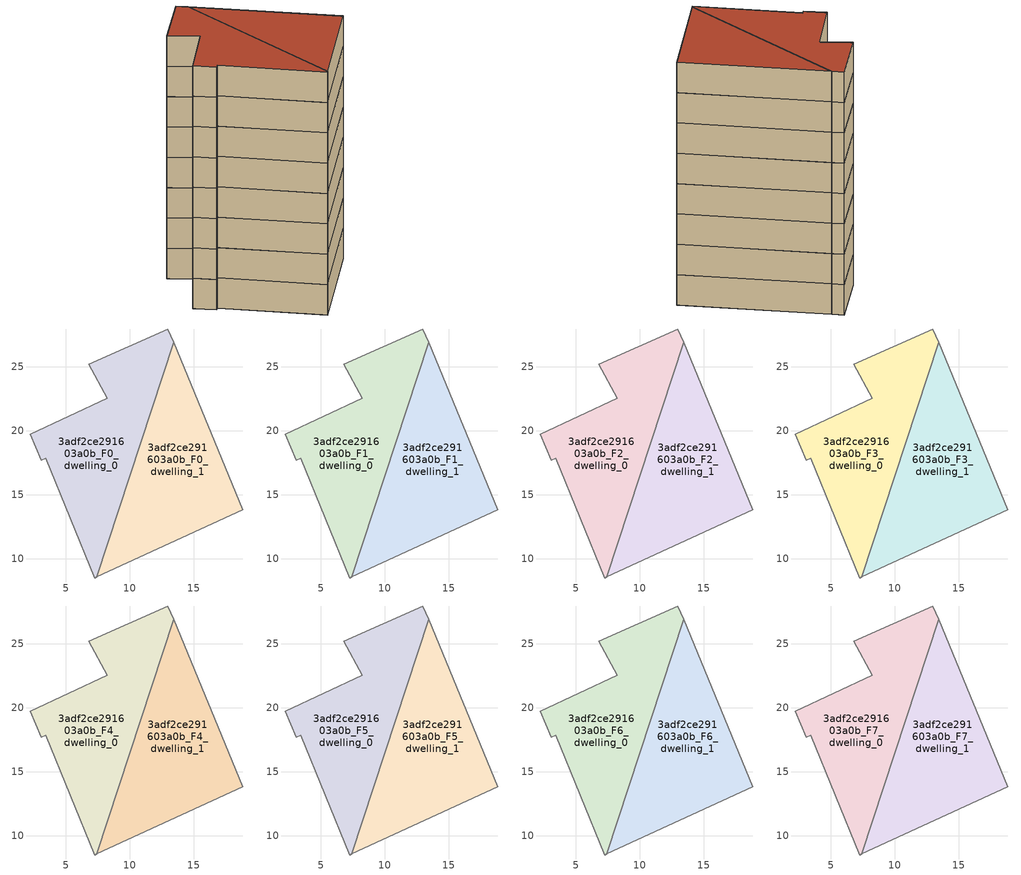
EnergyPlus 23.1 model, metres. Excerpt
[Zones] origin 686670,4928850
3adf2ce291603a0b_F0_dwelling_0
 floor ground (EU_floor_Construction): 7.43,8.57 13.42,26.88 12.98,27.94 6.79,25.18 8.23,22.54 2.21,19.73 3.08,17.69 3.43,17.84 7.25,8.49 z0
 wall adiabatic (EU_wall_Construction): 7.43,8.57 7.25,8.49 3.43,17.84 3.08,17.69 2.21,19.73 8.23,22.54 6.79,25.18 12.98,27.94 13.42,26.88 z0:3
 wall to 3adf2ce291603a0b_F0_dwelling_1 (EU_wall_Construction): 13.42,26.88 7.43,8.57 z0:3
3adf2ce291603a0b_F0_dwelling_1
 floor ground (EU_floor_Construction): 18.83,13.81 13.42,26.88 7.43,8.57 z0
 wall adiabatic (EU_wall_Construction): 13.42,26.88 18.83,13.81 7.43,8.57 z0:3
3adf2ce291603a0b_F1_dwelling_0
 floor to 3adf2ce291603a0b_F0_dwelling_0 (EU_floor_Construction): 7.43,8.57 13.42,26.88 12.98,27.94 6.79,25.18 8.23,22.54 2.21,19.73 3.08,17.69 3.43,17.84 7.25,8.49 z3
 wall adiabatic (EU_wall_Construction): 7.43,8.57 7.25,8.49 3.43,17.84 3.08,17.69 2.21,19.73 8.23,22.54 6.79,25.18 12.98,27.94 13.42,26.88 z3:6
 wall to 3adf2ce291603a0b_F1_dwelling_1 (EU_wall_Construction): 13.42,26.88 7.43,8.57 z3:6
3adf2ce291603a0b_F1_dwelling_1
 floor to 3adf2ce291603a0b_F0_dwelling_1 (EU_floor_Construction): 18.83,13.81 13.42,26.88 7.43,8.57 z3
 wall adiabatic (EU_wall_Construction): 13.42,26.88 18.83,13.81 7.43,8.57 z3:6
3adf2ce291603a0b_F2_dwelling_0
 floor to 3adf2ce291603a0b_F1_dwelling_0 (EU_floor_Construction): 7.43,8.57 13.42,26.88 12.98,27.94 6.79,25.18 8.23,22.54 2.21,19.73 3.08,17.69 3.43,17.84 7.25,8.49 z6
 wall adiabatic (EU_wall_Construction): 7.43,8.57 7.25,8.49 3.43,17.84 3.08,17.69 2.21,19.73 8.23,22.54 6.79,25.18 12.98,27.94 13.42,26.88 z6:9
 wall to 3adf2ce291603a0b_F2_dwelling_1 (EU_wall_Construction): 13.42,26.88 7.43,8.57 z6:9
3adf2ce291603a0b_F2_dwelling_1
 floor to 3adf2ce291603a0b_F1_dwelling_1 (EU_floor_Construction): 18.83,13.81 13.42,26.88 7.43,8.57 z6
 wall adiabatic (EU_wall_Construction): 13.42,26.88 18.83,13.81 7.43,8.57 z6:9
3adf2ce291603a0b_F3_dwelling_0
 floor to 3adf2ce291603a0b_F2_dwelling_0 (EU_floor_Construction): 7.43,8.57 13.42,26.88 12.98,27.94 6.79,25.18 8.23,22.54 2.21,19.73 3.08,17.69 3.43,17.84 7.25,8.49 z9
 wall adiabatic (EU_wall_Construction): 7.43,8.57 7.25,8.49 3.43,17.84 3.08,17.69 2.21,19.73 8.23,22.54 6.79,25.18 12.98,27.94 13.42,26.88 z9:12
 wall to 3adf2ce291603a0b_F3_dwelling_1 (EU_wall_Construction): 13.42,26.88 7.43,8.57 z9:12
3adf2ce291603a0b_F3_dwelling_1
 floor to 3adf2ce291603a0b_F2_dwelling_1 (EU_floor_Construction): 18.83,13.81 13.42,26.88 7.43,8.57 z9
 wall adiabatic (EU_wall_Construction): 13.42,26.88 18.83,13.81 7.43,8.57 z9:12
3adf2ce291603a0b_F4_dwelling_0
 floor to 3adf2ce291603a0b_F3_dwelling_0 (EU_floor_Construction): 7.43,8.57 13.42,26.88 12.98,27.94 6.79,25.18 8.23,22.54 2.21,19.73 3.08,17.69 3.43,17.84 7.25,8.49 z12
 wall adiabatic (EU_wall_Construction): 7.43,8.57 7.25,8.49 3.43,17.84 3.08,17.69 2.21,19.73 8.23,22.54 6.79,25.18 12.98,27.94 13.42,26.88 z12:15
 wall to 3adf2ce291603a0b_F4_dwelling_1 (EU_wall_Construction): 13.42,26.88 7.43,8.57 z12:15
3adf2ce291603a0b_F4_dwelling_1
 floor to 3adf2ce291603a0b_F3_dwelling_1 (EU_floor_Construction): 18.83,13.81 13.42,26.88 7.43,8.57 z12
 wall adiabatic (EU_wall_Construction): 13.42,26.88 18.83,13.81 7.43,8.57 z12:15
3adf2ce291603a0b_F5_dwelling_0
 floor to 3adf2ce291603a0b_F4_dwelling_0 (EU_floor_Construction): 7.43,8.57 13.42,26.88 12.98,27.94 6.79,25.18 8.23,22.54 2.21,19.73 3.08,17.69 3.43,17.84 7.25,8.49 z15
 wall adiabatic (EU_wall_Construction): 7.43,8.57 7.25,8.49 3.43,17.84 3.08,17.69 2.21,19.73 8.23,22.54 6.79,25.18 12.98,27.94 13.42,26.88 z15:18
 wall to 3adf2ce291603a0b_F5_dwelling_1 (EU_wall_Construction): 13.42,26.88 7.43,8.57 z15:18
3adf2ce291603a0b_F5_dwelling_1
 floor to 3adf2ce291603a0b_F4_dwelling_1 (EU_floor_Construction): 18.83,13.81 13.42,26.88 7.43,8.57 z15
 wall adiabatic (EU_wall_Construction): 13.42,26.88 18.83,13.81 7.43,8.57 z15:18
3adf2ce291603a0b_F6_dwelling_0
 floor to 3adf2ce291603a0b_F5_dwelling_0 (EU_floor_Construction): 7.43,8.57 13.42,26.88 12.98,27.94 6.79,25.18 8.23,22.54 2.21,19.73 3.08,17.69 3.43,17.84 7.25,8.49 z18
 wall adiabatic (EU_wall_Construction): 7.43,8.57 7.25,8.49 3.43,17.84 3.08,17.69 2.21,19.73 8.23,22.54 6.79,25.18 12.98,27.94 13.42,26.88 z18:21
 wall to 3adf2ce291603a0b_F6_dwelling_1 (EU_wall_Construction): 13.42,26.88 7.43,8.57 z18:21
3adf2ce291603a0b_F6_dwelling_1
 floor to 3adf2ce291603a0b_F5_dwelling_1 (EU_floor_Construction): 18.83,13.81 13.42,26.88 7.43,8.57 z18
 wall adiabatic (EU_wall_Construction): 13.42,26.88 18.83,13.81 7.43,8.57 z18:21
3adf2ce291603a0b_F7_dwelling_0
 floor to 3adf2ce291603a0b_F6_dwelling_0 (EU_floor_Construction): 7.43,8.57 13.42,26.88 12.98,27.94 6.79,25.18 8.23,22.54 2.21,19.73 3.08,17.69 3.43,17.84 7.25,8.49 z21
 wall adiabatic (EU_wall_Construction): 7.43,8.57 7.25,8.49 3.43,17.84 3.08,17.69 2.21,19.73 8.23,22.54 6.79,25.18 12.98,27.94 13.42,26.88 z21:24
 wall to 3adf2ce291603a0b_F7_dwelling_1 (EU_wall_Construction): 13.42,26.88 7.43,8.57 z21:24
 roof outside (EU_roof_Construction): 12.98,27.94 13.42,26.88 7.43,8.57 7.25,8.49 3.43,17.84 3.08,17.69 2.21,19.73 8.23,22.54 6.79,25.18 z24
3adf2ce291603a0b_F7_dwelling_1
 floor to 3adf2ce291603a0b_F6_dwelling_1 (EU_floor_Construction): 18.83,13.81 13.42,26.88 7.43,8.57 z21
 wall adiabatic (EU_wall_Construction): 13.42,26.88 18.83,13.81 7.43,8.57 z21:24
 roof outside (EU_roof_Construction): 13.42,26.88 18.83,13.81 7.43,8.57 z24
[Building]
EU S2 Campaign: North Axis=0; Terrain=City; Solar Distribution=FullExterior
[Site:Location]
Bologna: Latitude=44.5; Longitude=11.25; Time Zone=1; Elevation=37
[SizingPeriod:WeatherFileDays]
AnnualSizingPeriod: Begin Month=1; Begin Day of Month=1; End Month=12; End Day of Month=31; Day of Week for Start Day=Monday; Use Weather File Daylight Saving Period=No; Use Weather File Rain and Snow Indicators=No
[MATERIAL]
EU_InternalMass_Material: Roughness=MediumRough; Thickness=0.1; Conductivity=1; Density=1800; Specific Heat=900; Thermal Absorptance=0.9; Solar Absorptance=0.7; Visible Absorptance=0.7
[MATERIAL:NOMASS] Roughness=MediumRough; Thermal Absorptance=0.9; Solar Absorptance=0.7; Visible Absorptance=0.7
Name | Thermal Resistance
EU_wall_NoMass | 0.905828
EU_roof_NoMass | 0.37593
EU_floor_NoMass | 0.67114
[CONSTRUCTION]
EU_wall_Construction: EU_wall_NoMass
EU_roof_Construction: EU_roof_NoMass
EU_floor_Construction: EU_floor_NoMass
EU_InternalMass_Construction: EU_InternalMass_Material
[ZONE] Type=1; Multiplier=1; Ceiling Height=autocalculate; Floor Area=autocalculate; Part of Total Floor Area=Yes
Name | Volume
3adf2ce291603a0b_F0_dwelling_0 | 266.267
3adf2ce291603a0b_F1_dwelling_0; 3adf2ce291603a0b_F2_dwelling_0; 3adf2ce291603a0b_F3_dwelling_0; 3adf2ce291603a0b_F4_dwelling_0; 3adf2ce291603a0b_F5_dwelling_0; 3adf2ce291603a0b_F6_dwelling_0; 3adf2ce291603a0b_F7_dwelling_0 | 266.268
3adf2ce291603a0b_F0_dwelling_1; 3adf2ce291603a0b_F1_dwelling_1; 3adf2ce291603a0b_F2_dwelling_1; 3adf2ce291603a0b_F3_dwelling_1; 3adf2ce291603a0b_F4_dwelling_1; 3adf2ce291603a0b_F5_dwelling_1; 3adf2ce291603a0b_F6_dwelling_1; 3adf2ce291603a0b_F7_dwelling_1 | 266.254
[INTERNALMASS] Construction=EU_InternalMass_Construction
Name | Zone or ZoneList | Surface Area
3adf2ce291603a0b_F0_dwelling_0_EU_InternalMass | 3adf2ce291603a0b_F0_dwelling_0 | 88.7557
3adf2ce291603a0b_F0_dwelling_1_EU_InternalMass | 3adf2ce291603a0b_F0_dwelling_1 | 88.7514
3adf2ce291603a0b_F1_dwelling_0_EU_InternalMass | 3adf2ce291603a0b_F1_dwelling_0 | 88.7557
3adf2ce291603a0b_F1_dwelling_1_EU_InternalMass | 3adf2ce291603a0b_F1_dwelling_1 | 88.7514
3adf2ce291603a0b_F2_dwelling_0_EU_InternalMass | 3adf2ce291603a0b_F2_dwelling_0 | 88.7557
3adf2ce291603a0b_F2_dwelling_1_EU_InternalMass | 3adf2ce291603a0b_F2_dwelling_1 | 88.7514
3adf2ce291603a0b_F3_dwelling_0_EU_InternalMass | 3adf2ce291603a0b_F3_dwelling_0 | 88.7557
3adf2ce291603a0b_F3_dwelling_1_EU_InternalMass | 3adf2ce291603a0b_F3_dwelling_1 | 88.7514
3adf2ce291603a0b_F4_dwelling_0_EU_InternalMass | 3adf2ce291603a0b_F4_dwelling_0 | 88.7557
3adf2ce291603a0b_F4_dwelling_1_EU_InternalMass | 3adf2ce291603a0b_F4_dwelling_1 | 88.7514
3adf2ce291603a0b_F5_dwelling_0_EU_InternalMass | 3adf2ce291603a0b_F5_dwelling_0 | 88.7557
3adf2ce291603a0b_F5_dwelling_1_EU_InternalMass | 3adf2ce291603a0b_F5_dwelling_1 | 88.7514
3adf2ce291603a0b_F6_dwelling_0_EU_InternalMass | 3adf2ce291603a0b_F6_dwelling_0 | 88.7557
3adf2ce291603a0b_F6_dwelling_1_EU_InternalMass | 3adf2ce291603a0b_F6_dwelling_1 | 88.7514
3adf2ce291603a0b_F7_dwelling_0_EU_InternalMass | 3adf2ce291603a0b_F7_dwelling_0 | 88.7557
3adf2ce291603a0b_F7_dwelling_1_EU_InternalMass | 3adf2ce291603a0b_F7_dwelling_1 | 88.7514
[OTHEREQUIPMENT] Fuel Type=Electricity; Design Level Calculation Method=Watts/Area; Power per Zone Floor Area=1; Fraction Latent=0; Fraction Radiant=0; Fraction Lost=0; Carbon Dioxide Generation Rate=0; EndUse Subcategory=EU_Step8_InternalGains
Name | Zone or ZoneList or Space or SpaceList | Schedule
EU_Step8_InternalGain_3adf2ce291603a0b_F0_dwelling_0_f000 | 3adf2ce291603a0b_F0_dwelling_0 | EU_Step8_GainSchedule_3adf2ce291603a0b_F0_dwelling_0_f000
EU_Step8_InternalGain_3adf2ce291603a0b_F0_dwelling_1_f000 | 3adf2ce291603a0b_F0_dwelling_1 | EU_Step8_GainSchedule_3adf2ce291603a0b_F0_dwelling_1_f000
EU_Step8_InternalGain_3adf2ce291603a0b_F1_dwelling_0_f000 | 3adf2ce291603a0b_F1_dwelling_0 | EU_Step8_GainSchedule_3adf2ce291603a0b_F1_dwelling_0_f000
EU_Step8_InternalGain_3adf2ce291603a0b_F1_dwelling_1_f000 | 3adf2ce291603a0b_F1_dwelling_1 | EU_Step8_GainSchedule_3adf2ce291603a0b_F1_dwelling_1_f000
EU_Step8_InternalGain_3adf2ce291603a0b_F2_dwelling_0_f000 | 3adf2ce291603a0b_F2_dwelling_0 | EU_Step8_GainSchedule_3adf2ce291603a0b_F2_dwelling_0_f000
EU_Step8_InternalGain_3adf2ce291603a0b_F2_dwelling_1_f000 | 3adf2ce291603a0b_F2_dwelling_1 | EU_Step8_GainSchedule_3adf2ce291603a0b_F2_dwelling_1_f000
EU_Step8_InternalGain_3adf2ce291603a0b_F3_dwelling_0_f000 | 3adf2ce291603a0b_F3_dwelling_0 | EU_Step8_GainSchedule_3adf2ce291603a0b_F3_dwelling_0_f000
EU_Step8_InternalGain_3adf2ce291603a0b_F3_dwelling_1_f000 | 3adf2ce291603a0b_F3_dwelling_1 | EU_Step8_GainSchedule_3adf2ce291603a0b_F3_dwelling_1_f000
EU_Step8_InternalGain_3adf2ce291603a0b_F4_dwelling_0_f000 | 3adf2ce291603a0b_F4_dwelling_0 | EU_Step8_GainSchedule_3adf2ce291603a0b_F4_dwelling_0_f000
EU_Step8_InternalGain_3adf2ce291603a0b_F4_dwelling_1_f000 | 3adf2ce291603a0b_F4_dwelling_1 | EU_Step8_GainSchedule_3adf2ce291603a0b_F4_dwelling_1_f000
EU_Step8_InternalGain_3adf2ce291603a0b_F5_dwelling_0_f000 | 3adf2ce291603a0b_F5_dwelling_0 | EU_Step8_GainSchedule_3adf2ce291603a0b_F5_dwelling_0_f000
EU_Step8_InternalGain_3adf2ce291603a0b_F5_dwelling_1_f000 | 3adf2ce291603a0b_F5_dwelling_1 | EU_Step8_GainSchedule_3adf2ce291603a0b_F5_dwelling_1_f000
EU_Step8_InternalGain_3adf2ce291603a0b_F6_dwelling_0_f000 | 3adf2ce291603a0b_F6_dwelling_0 | EU_Step8_GainSchedule_3adf2ce291603a0b_F6_dwelling_0_f000
EU_Step8_InternalGain_3adf2ce291603a0b_F6_dwelling_1_f000 | 3adf2ce291603a0b_F6_dwelling_1 | EU_Step8_GainSchedule_3adf2ce291603a0b_F6_dwelling_1_f000
EU_Step8_InternalGain_3adf2ce291603a0b_F7_dwelling_0_f000 | 3adf2ce291603a0b_F7_dwelling_0 | EU_Step8_GainSchedule_3adf2ce291603a0b_F7_dwelling_0_f000
EU_Step8_InternalGain_3adf2ce291603a0b_F7_dwelling_1_f000 | 3adf2ce291603a0b_F7_dwelling_1 | EU_Step8_GainSchedule_3adf2ce291603a0b_F7_dwelling_1_f000
[ZONEVENTILATION:DESIGNFLOWRATE] Schedule=EU_AlwaysOn; Design Flow Rate Calculation Method=AirChanges/Hour; Air Changes per Hour=0.73129; Ventilation Type=Natural; Fan Pressure Rise=0; Fan Total Efficiency=1; Constant Term Coefficient=1; Temperature Term Coefficient=0; Velocity Term Coefficient=0; Velocity Squared Term Coefficient=0; Minimum Indoor Temperature=-100; Maximum Indoor Temperature=100; Delta Temperature=-100; Minimum Outdoor Temperature=-100; Maximum Outdoor Temperature=100; Maximum Wind Speed=40
Name | Zone or ZoneList or Space or SpaceList
EU_ConstantAir_3adf2ce291603a0b_F0_dwelling_0 | 3adf2ce291603a0b_F0_dwelling_0
EU_ConstantAir_3adf2ce291603a0b_F0_dwelling_1 | 3adf2ce291603a0b_F0_dwelling_1
EU_ConstantAir_3adf2ce291603a0b_F1_dwelling_0 | 3adf2ce291603a0b_F1_dwelling_0
EU_ConstantAir_3adf2ce291603a0b_F1_dwelling_1 | 3adf2ce291603a0b_F1_dwelling_1
EU_ConstantAir_3adf2ce291603a0b_F2_dwelling_0 | 3adf2ce291603a0b_F2_dwelling_0
EU_ConstantAir_3adf2ce291603a0b_F2_dwelling_1 | 3adf2ce291603a0b_F2_dwelling_1
EU_ConstantAir_3adf2ce291603a0b_F3_dwelling_0 | 3adf2ce291603a0b_F3_dwelling_0
EU_ConstantAir_3adf2ce291603a0b_F3_dwelling_1 | 3adf2ce291603a0b_F3_dwelling_1
EU_ConstantAir_3adf2ce291603a0b_F4_dwelling_0 | 3adf2ce291603a0b_F4_dwelling_0
EU_ConstantAir_3adf2ce291603a0b_F4_dwelling_1 | 3adf2ce291603a0b_F4_dwelling_1
EU_ConstantAir_3adf2ce291603a0b_F5_dwelling_0 | 3adf2ce291603a0b_F5_dwelling_0
EU_ConstantAir_3adf2ce291603a0b_F5_dwelling_1 | 3adf2ce291603a0b_F5_dwelling_1
EU_ConstantAir_3adf2ce291603a0b_F6_dwelling_0 | 3adf2ce291603a0b_F6_dwelling_0
EU_ConstantAir_3adf2ce291603a0b_F6_dwelling_1 | 3adf2ce291603a0b_F6_dwelling_1
EU_ConstantAir_3adf2ce291603a0b_F7_dwelling_0 | 3adf2ce291603a0b_F7_dwelling_0
EU_ConstantAir_3adf2ce291603a0b_F7_dwelling_1 | 3adf2ce291603a0b_F7_dwelling_1
[HVACTEMPLATE:THERMOSTAT] Constant Heating Setpoint=20; Constant Cooling Setpoint=50
EU_HeatOnly_3adf2ce291603a0b_F0_dwelling_0; EU_HeatOnly_3adf2ce291603a0b_F0_dwelling_1; EU_HeatOnly_3adf2ce291603a0b_F1_dwelling_0; EU_HeatOnly_3adf2ce291603a0b_F1_dwelling_1; EU_HeatOnly_3adf2ce291603a0b_F2_dwelling_0; EU_HeatOnly_3adf2ce291603a0b_F2_dwelling_1; EU_HeatOnly_3adf2ce291603a0b_F3_dwelling_0; EU_HeatOnly_3adf2ce291603a0b_F3_dwelling_1; EU_HeatOnly_3adf2ce291603a0b_F4_dwelling_0; EU_HeatOnly_3adf2ce291603a0b_F4_dwelling_1; EU_HeatOnly_3adf2ce291603a0b_F5_dwelling_0; EU_HeatOnly_3adf2ce291603a0b_F5_dwelling_1; EU_HeatOnly_3adf2ce291603a0b_F6_dwelling_0; EU_HeatOnly_3adf2ce291603a0b_F6_dwelling_1; EU_HeatOnly_3adf2ce291603a0b_F7_dwelling_0; EU_HeatOnly_3adf2ce291603a0b_F7_dwelling_1
[HVACTEMPLATE:ZONE:IDEALLOADSAIRSYSTEM] System Availability Schedule=EU_AlwaysOn; Maximum Heating Supply Air Temperature=50; Minimum Cooling Supply Air Temperature=13; Maximum Heating Supply Air Humidity Ratio=0.0156; Minimum Cooling Supply Air Humidity Ratio=0.0077; Heating Limit=NoLimit; Cooling Limit=NoLimit; Heating Availability Schedule=EU_AlwaysOn; Cooling Availability Schedule=EU_CoolingOff; Dehumidification Control Type=ConstantSensibleHeatRatio; Cooling Sensible Heat Ratio=0.7; Dehumidification Setpoint=60; Humidification Control Type=None; Humidification Setpoint=30; Outdoor Air Method=None; Outdoor Air Flow Rate per Person=0.00944; Outdoor Air Flow Rate per Zone Floor Area=0; Outdoor Air Flow Rate per Zone=0; Demand Controlled Ventilation Type=None; Outdoor Air Economizer Type=NoEconomizer; Heat Recovery Type=None; Sensible Heat Recovery Effectiveness=0.7; Latent Heat Recovery Effectiveness=0.65
Name | Template Thermostat
3adf2ce291603a0b_F0_dwelling_0 | EU_HeatOnly_3adf2ce291603a0b_F0_dwelling_0
3adf2ce291603a0b_F0_dwelling_1 | EU_HeatOnly_3adf2ce291603a0b_F0_dwelling_1
3adf2ce291603a0b_F1_dwelling_0 | EU_HeatOnly_3adf2ce291603a0b_F1_dwelling_0
3adf2ce291603a0b_F1_dwelling_1 | EU_HeatOnly_3adf2ce291603a0b_F1_dwelling_1
3adf2ce291603a0b_F2_dwelling_0 | EU_HeatOnly_3adf2ce291603a0b_F2_dwelling_0
3adf2ce291603a0b_F2_dwelling_1 | EU_HeatOnly_3adf2ce291603a0b_F2_dwelling_1
3adf2ce291603a0b_F3_dwelling_0 | EU_HeatOnly_3adf2ce291603a0b_F3_dwelling_0
3adf2ce291603a0b_F3_dwelling_1 | EU_HeatOnly_3adf2ce291603a0b_F3_dwelling_1
3adf2ce291603a0b_F4_dwelling_0 | EU_HeatOnly_3adf2ce291603a0b_F4_dwelling_0
3adf2ce291603a0b_F4_dwelling_1 | EU_HeatOnly_3adf2ce291603a0b_F4_dwelling_1
3adf2ce291603a0b_F5_dwelling_0 | EU_HeatOnly_3adf2ce291603a0b_F5_dwelling_0
3adf2ce291603a0b_F5_dwelling_1 | EU_HeatOnly_3adf2ce291603a0b_F5_dwelling_1
3adf2ce291603a0b_F6_dwelling_0 | EU_HeatOnly_3adf2ce291603a0b_F6_dwelling_0
3adf2ce291603a0b_F6_dwelling_1 | EU_HeatOnly_3adf2ce291603a0b_F6_dwelling_1
3adf2ce291603a0b_F7_dwelling_0 | EU_HeatOnly_3adf2ce291603a0b_F7_dwelling_0
3adf2ce291603a0b_F7_dwelling_1 | EU_HeatOnly_3adf2ce291603a0b_F7_dwelling_1
[SIZING:ZONE] Zone Cooling Design Supply Air Temperature Input Method=SupplyAirTemperature; Zone Cooling Design Supply Air Temperature=13; Zone Heating Design Supply Air Temperature Input Method=SupplyAirTemperature; Zone Heating Design Supply Air Temperature=50; Zone Cooling Design Supply Air Humidity Ratio=0.008; Zone Heating Design Supply Air Humidity Ratio=0.008; Cooling Design Air Flow Method=DesignDay; Cooling Design Air Flow Rate=0; Cooling Minimum Air Flow per Zone Floor Area=0.000762; Cooling Minimum Air Flow=0; Cooling Minimum Air Flow Fraction=0.2; Heating Design Air Flow Method=DesignDay; Heating Design Air Flow Rate=0; Heating Maximum Air Flow per Zone Floor Area=0.002032; Heating Maximum Air Flow=0.141576; Heating Maximum Air Flow Fraction=0.3; Account for Dedicated Outdoor Air System=No; Dedicated Outdoor Air System Control Strategy=NeutralSupplyAir; Dedicated Outdoor Air Low Setpoint Temperature for Design=autosize; Dedicated Outdoor Air High Setpoint Temperature for Design=autosize; Zone Load Sizing Method=Sensible Load Only No Latent Load; Zone Latent Cooling Design Supply Air Humidity Ratio Input Method=HumidityRatioDifference; Zone Cooling Design Supply Air Humidity Ratio Difference=0.005; Zone Latent Heating Design Supply Air Humidity Ratio Input Method=HumidityRatioDifference; Zone Humidification Design Supply Air Humidity Ratio Difference=0.005
3adf2ce291603a0b_F0_dwelling_0; 3adf2ce291603a0b_F0_dwelling_1; 3adf2ce291603a0b_F1_dwelling_0; 3adf2ce291603a0b_F1_dwelling_1; 3adf2ce291603a0b_F2_dwelling_0; 3adf2ce291603a0b_F2_dwelling_1; 3adf2ce291603a0b_F3_dwelling_0; 3adf2ce291603a0b_F3_dwelling_1; 3adf2ce291603a0b_F4_dwelling_0; 3adf2ce291603a0b_F4_dwelling_1; 3adf2ce291603a0b_F5_dwelling_0; 3adf2ce291603a0b_F5_dwelling_1; 3adf2ce291603a0b_F6_dwelling_0; 3adf2ce291603a0b_F6_dwelling_1; 3adf2ce291603a0b_F7_dwelling_0; 3adf2ce291603a0b_F7_dwelling_1
[SCHEDULE:CONSTANT]
Name | Hourly Value
EU_AlwaysOn | 1
EU_CoolingOff | 0
[SCHEDULE:FILE] Column Number=1; Rows to Skip at Top=0; Number of Hours of Data=8760; Column Separator=Comma; Interpolate to Timestep=No; Minutes per Item=60; Adjust Schedule for Daylight Savings=Yes
Name | File
EU_Step8_GainSchedule_3adf2ce291603a0b_F0_dwelling_0_f000 | ../../schedules/3adf2ce291603a0b/3adf2ce291603a0b_F0_dwelling_0_f000_gain.csv
EU_Step8_GainSchedule_3adf2ce291603a0b_F0_dwelling_1_f000 | ../../schedules/3adf2ce291603a0b/3adf2ce291603a0b_F0_dwelling_1_f000_gain.csv
EU_Step8_GainSchedule_3adf2ce291603a0b_F1_dwelling_0_f000 | ../../schedules/3adf2ce291603a0b/3adf2ce291603a0b_F1_dwelling_0_f000_gain.csv
EU_Step8_GainSchedule_3adf2ce291603a0b_F1_dwelling_1_f000 | ../../schedules/3adf2ce291603a0b/3adf2ce291603a0b_F1_dwelling_1_f000_gain.csv
EU_Step8_GainSchedule_3adf2ce291603a0b_F2_dwelling_0_f000 | ../../schedules/3adf2ce291603a0b/3adf2ce291603a0b_F2_dwelling_0_f000_gain.csv
EU_Step8_GainSchedule_3adf2ce291603a0b_F2_dwelling_1_f000 | ../../schedules/3adf2ce291603a0b/3adf2ce291603a0b_F2_dwelling_1_f000_gain.csv
EU_Step8_GainSchedule_3adf2ce291603a0b_F3_dwelling_0_f000 | ../../schedules/3adf2ce291603a0b/3adf2ce291603a0b_F3_dwelling_0_f000_gain.csv
EU_Step8_GainSchedule_3adf2ce291603a0b_F3_dwelling_1_f000 | ../../schedules/3adf2ce291603a0b/3adf2ce291603a0b_F3_dwelling_1_f000_gain.csv
EU_Step8_GainSchedule_3adf2ce291603a0b_F4_dwelling_0_f000 | ../../schedules/3adf2ce291603a0b/3adf2ce291603a0b_F4_dwelling_0_f000_gain.csv
EU_Step8_GainSchedule_3adf2ce291603a0b_F4_dwelling_1_f000 | ../../schedules/3adf2ce291603a0b/3adf2ce291603a0b_F4_dwelling_1_f000_gain.csv
EU_Step8_GainSchedule_3adf2ce291603a0b_F5_dwelling_0_f000 | ../../schedules/3adf2ce291603a0b/3adf2ce291603a0b_F5_dwelling_0_f000_gain.csv
EU_Step8_GainSchedule_3adf2ce291603a0b_F5_dwelling_1_f000 | ../../schedules/3adf2ce291603a0b/3adf2ce291603a0b_F5_dwelling_1_f000_gain.csv
EU_Step8_GainSchedule_3adf2ce291603a0b_F6_dwelling_0_f000 | ../../schedules/3adf2ce291603a0b/3adf2ce291603a0b_F6_dwelling_0_f000_gain.csv
EU_Step8_GainSchedule_3adf2ce291603a0b_F6_dwelling_1_f000 | ../../schedules/3adf2ce291603a0b/3adf2ce291603a0b_F6_dwelling_1_f000_gain.csv
EU_Step8_GainSchedule_3adf2ce291603a0b_F7_dwelling_0_f000 | ../../schedules/3adf2ce291603a0b/3adf2ce291603a0b_F7_dwelling_0_f000_gain.csv
EU_Step8_GainSchedule_3adf2ce291603a0b_F7_dwelling_1_f000 | ../../schedules/3adf2ce291603a0b/3adf2ce291603a0b_F7_dwelling_1_f000_gain.csv
